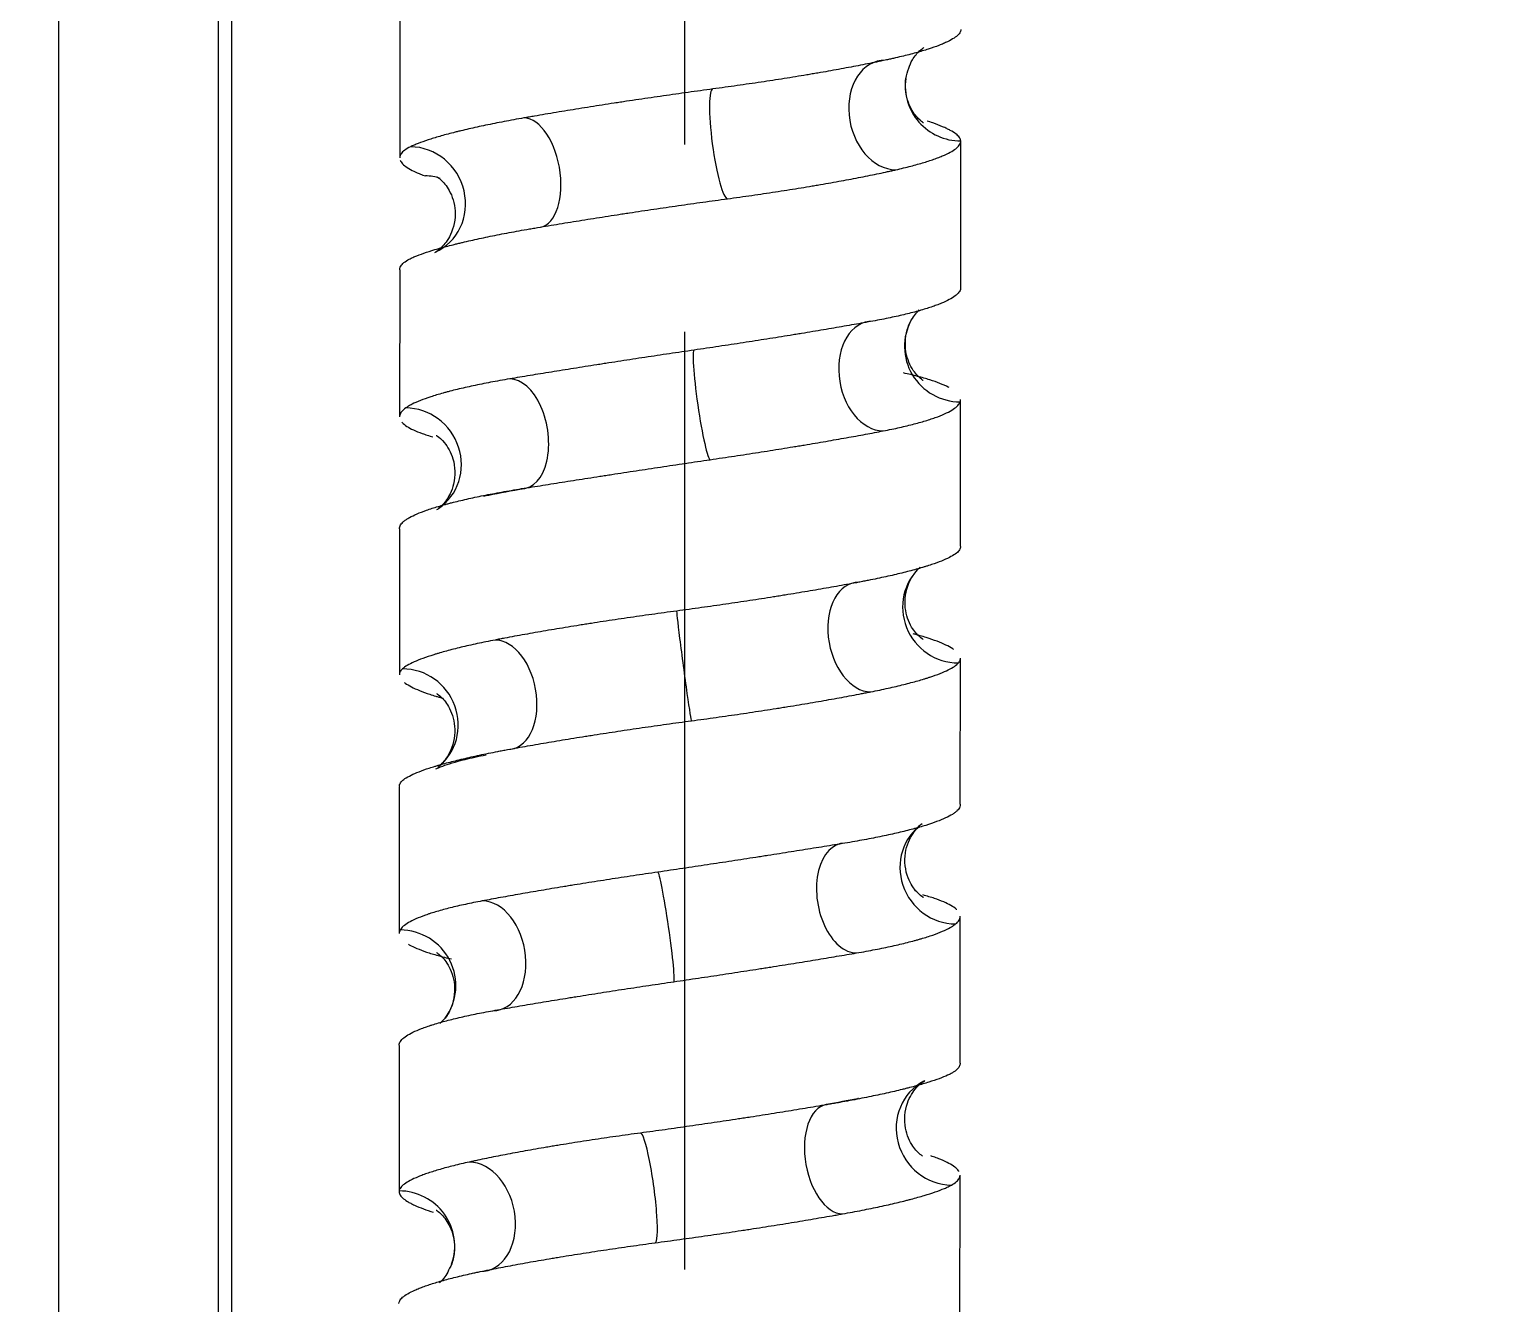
# Model space of a CAD drawing. Header units: millimetres. Extents: x 6110 to 6704, y -2661 to -1821.
# Drawn here: x 6333.57 to 6343.56, y -2290.82 to -2282.19 of the extents above; entities that cross this region are included whole.
import ezdxf

# ---------------------------------------------------------------- set-up
doc = ezdxf.new("R2010")
doc.units = ezdxf.units.MM
doc.header["$LTSCALE"] = 0.1
doc.linetypes.add('CENTERX2', pattern=[101.6, 63.5, -12.7, 12.7, -12.7])
doc.linetypes.add('HIDDEN2', pattern=[4.7625, 3.175, -1.5875])
doc.layers.add('1', color=4, linetype='HIDDEN2', lineweight=13)
doc.layers.add('DIM', color=3, linetype='Continuous', lineweight=9)
doc.layers.add('CENTER', color=1, linetype='CENTERX2')

msp = doc.modelspace()

# ---------------------------------------------------------------- hatches: boundary and pattern name
at = {"layer": 'DIM'}
h = msp.add_hatch(dxfattribs=at)
h.set_pattern_fill('ANSI31', color=2)
edge = h.paths.add_edge_path()
edge.add_line((6619.6172, -2595.9805), (6619.6172, -1962.2056))
edge.add_line((6634.6172, -1966.1101), (6619.6172, -1966.1101))
edge.add_line((6634.6172, -2610.9805), (6634.6172, -1966.1101))
edge.add_line((6634.6172, -2610.9805), (6184.4567, -2610.9805))
edge.add_line((6619.6172, -2595.9805), (6184.4567, -2595.9805))
edge.add_line((6184.4567, -2610.9805), (6184.4567, -2595.9805))

# ---------------------------------------------------------------- linework, layer by layer
at = {"layer": '1', "color": 7, "linetype": 'Continuous', "lineweight": -3}
for p, q in [((6333.7679, -2226.5276), (6333.7679, -2393.2288)), ((6334.8505, -2226.5104), (6334.8505, -2393.225)), ((6334.9393, -2226.5104), (6334.9393, -2393.225)), ((6336.0806, -2282.0681), (6336.0799, -2283.0565)), ((6339.8793, -2283.9352), (6339.88, -2282.9437)), ((6336.0794, -2283.8144), (6336.0787, -2284.8094)), ((6339.8781, -2285.6867), (6339.8788, -2284.6935)), ((6336.0782, -2285.5678), (6336.0775, -2286.5572)), ((6339.8769, -2287.4343), (6339.8776, -2286.4446)), ((6336.077, -2287.3151), (6336.0763, -2288.3085)), ((6339.8757, -2289.1874), (6339.8764, -2288.1927)), ((6336.0758, -2289.0669), (6336.0751, -2290.058)), ((6339.8745, -2290.9336), (6339.8752, -2289.9453))]:
    msp.add_line(p, q, dxfattribs=at)
for centre, major_axis, ratio, start_param, end_param in [((6339.4047, -2282.7657), (0.0809, -0.3662), 0.742251, 2.979994, 6.118932), ((6339.8792, -2282.5697), (0.3717, -0.0497), 0.990932, 3.136503, 4.846059), ((6338.2502, -2282.9613), (0.0502, -0.3716), 0.140719, 3.122525, 6.264046), ((6336.9666, -2283.1569), (0.0638, -0.3695), 0.527473, 6.193413, 9.332076), ((6336.167, -2283.3528), (0.154, -0.3419), 0.946017, 6.274463, 9.021647), ((6336.2315, -2283.5493), (0.1318, 0.3511), 0.910585, 0.029147, 0.327494), ((6339.32, -2284.5335), (0.0697, -0.3685), 0.699593, 3.009647, 6.151188), ((6339.8724, -2284.3375), (0.3278, -0.1821), 0.986167, 3.141115, 5.223369), ((6338.128, -2284.7291), (0.0543, -0.371), 0.077953, 3.131668, 6.270341), ((6336.865, -2284.9247), (0.0612, -0.37), 0.581387, 6.186793, 9.328733), ((6336.1327, -2285.1206), (0.1971, -0.319), 0.961245, 0.04302, 2.603725), ((6339.857, -2286.1053), (0.2543, -0.2756), 0.980557, 3.130848, 5.546904), ((6339.2301, -2286.3013), (0.0715, -0.3681), 0.65242, 3.016594, 6.155276), ((6338.0053, -2286.4969), (0.0497, -0.3717), 0.0142, 3.139515, 6.281456), ((6336.7671, -2286.6924), (0.0698, -0.3684), 0.630126, 6.165186, 9.304159), ((6336.1069, -2286.8884), (0.2293, -0.2967), 0.975998, 0.014568, 2.49479), ((6339.8347, -2287.8731), (0.2157, -0.3068), 0.967766, 3.145887, 5.683566), ((6339.1346, -2288.0691), (0.0624, -0.3698), 0.604148, 3.039342, 6.181284), ((6337.8823, -2288.2646), (0.0542, -0.3711), 0.048738, 6.277258, 9.416241), ((6336.675, -2288.4602), (0.0678, -0.3688), 0.679111, 6.158456, 9.300045), ((6336.0879, -2288.6563), (0.2991, -0.2261), 0.983338, 6.282151, 8.507191), ((6339.8039, -2289.641), (0.1666, -0.336), 0.954102, 3.168336, 5.840899), ((6339.0348, -2289.8368), (0.0649, -0.3693), 0.552009, 3.045805, 6.184799), ((6337.7599, -2290.0323), (0.05, -0.3716), 0.112446, 6.267939, 9.409544), ((6336.5875, -2290.228), (0.0784, -0.3667), 0.722554, 6.130721, 9.269419), ((6336.0777, -2290.4242), (0.3543, -0.1228), 0.990006, 6.278335, 8.190352)]:
    msp.add_ellipse(centre, major_axis=major_axis, ratio=ratio, start_param=start_param, end_param=end_param, dxfattribs=at)
for points, knots in [([(6339.8787, -2282.198), (6339.8762, -2282.2056), (6339.8712, -2282.2133), (6339.8564, -2282.229), (6339.8367, -2282.2448), (6339.8075, -2282.2611), (6339.7819, -2282.2734), (6339.7728, -2282.2776), (6339.7582, -2282.2838), (6339.7532, -2282.2859), (6339.7428, -2282.2901), (6339.7375, -2282.2922), (6339.7102, -2282.3028), (6339.6862, -2282.3112), (6339.634, -2282.3279), (6339.5776, -2282.3447), (6339.5129, -2282.3614), (6339.4611, -2282.3739), (6339.4434, -2282.378), (6339.4159, -2282.3843), (6339.4066, -2282.3864), (6339.3878, -2282.3905), (6339.3783, -2282.3926), (6339.3686, -2282.3946)], [0, 0, 0, 0, 0.125, 0.125, 0.25, 0.375, 0.375, 0.4375, 0.4375, 0.46875, 0.46875, 0.5, 0.5, 0.625, 0.625, 0.75, 0.875, 0.875, 0.9375, 0.9375, 0.96875, 0.96875, 1, 1, 1, 1]), ([(6339.5075, -2282.5199), (6339.5195, -2282.468), (6339.5439, -2282.3912), (6339.6051, -2282.3251), (6339.6269, -2282.3107), (6339.6297, -2282.309), (6339.6297, -2282.309)], [0, 0, 0, 0, 0.339208, 0.617564, 0.882936, 1, 1, 1, 1]), ([(6339.3686, -2282.3946), (6339.3302, -2282.4029), (6339.2903, -2282.4111), (6339.2075, -2282.4276), (6339.1217, -2282.4442), (6339.0301, -2282.4608), (6338.9592, -2282.4734), (6338.9232, -2282.4796), (6338.8863, -2282.4859), (6338.8616, -2282.4901), (6338.8491, -2282.4922), (6338.7865, -2282.5027), (6338.7356, -2282.5109), (6338.6325, -2282.5272), (6338.528, -2282.5433), (6338.4207, -2282.559), (6338.3119, -2282.5745), (6338.2568, -2282.5821), (6338.201, -2282.5896)], [0, 0, 0, 0, 0.125, 0.125, 0.25, 0.375, 0.375, 0.4375, 0.46875, 0.46875, 0.5, 0.5, 0.625, 0.625, 0.75, 0.875, 0.875, 1, 1, 1, 1]), ([(6339.6286, -2282.8196), (6339.6286, -2282.8195), (6339.6253, -2282.8175), (6339.5975, -2282.7993), (6339.5305, -2282.7159), (6339.501, -2282.6044), (6339.5054, -2282.5371), (6339.5075, -2282.5199)], [0, 0, 0, 0, 0.095775, 0.355832, 0.608091, 0.902789, 1, 1, 1, 1]), ([(6338.201, -2282.5896), (6338.1447, -2282.5972), (6338.0886, -2282.6049), (6337.9767, -2282.6204), (6337.8651, -2282.6362), (6337.7541, -2282.6524), (6337.671, -2282.6648), (6337.6434, -2282.6689), (6337.602, -2282.6751), (6337.5882, -2282.6772), (6337.5606, -2282.6814), (6337.5468, -2282.6835), (6337.4783, -2282.694), (6337.4245, -2282.7024), (6337.3187, -2282.7192), (6337.2148, -2282.7359), (6337.1146, -2282.7526), (6337.0409, -2282.7651), (6337.0166, -2282.7692), (6336.9805, -2282.7755), (6336.9685, -2282.7775), (6336.9447, -2282.7817), (6336.9328, -2282.7837), (6336.9211, -2282.7858)], [0, 0, 0, 0, 0.125, 0.125, 0.25, 0.375, 0.375, 0.4375, 0.4375, 0.46875, 0.46875, 0.5, 0.5, 0.625, 0.625, 0.75, 0.875, 0.875, 0.9375, 0.9375, 0.96875, 0.96875, 1, 1, 1, 1]), ([(6336.9211, -2282.7858), (6336.8745, -2282.794), (6336.8296, -2282.8022), (6336.7432, -2282.8187), (6336.6601, -2282.8353), (6336.5838, -2282.8519), (6336.529, -2282.8645), (6336.5023, -2282.8707), (6336.4765, -2282.877), (6336.4595, -2282.8812), (6336.4511, -2282.8833), (6336.41, -2282.8938), (6336.3792, -2282.9021), (6336.3221, -2282.9184), (6336.2694, -2282.9346), (6336.2252, -2282.9503), (6336.1953, -2282.962), (6336.1859, -2282.9659), (6336.1682, -2282.9736), (6336.1599, -2282.9774), (6336.1523, -2282.9812)], [0, 0, 0, 0, 0.125, 0.125, 0.25, 0.375, 0.375, 0.4375, 0.46875, 0.46875, 0.5, 0.5, 0.625, 0.625, 0.75, 0.875, 0.875, 0.9375, 0.9375, 1, 1, 1, 1]), ([(6339.8799, -2282.9413), (6339.8794, -2282.9337), (6339.8764, -2282.926), (6339.8655, -2282.9103), (6339.8497, -2282.8945), (6339.8243, -2282.8782), (6339.8016, -2282.8658), (6339.7935, -2282.8616), (6339.7803, -2282.8553), (6339.7757, -2282.8532), (6339.7663, -2282.849), (6339.7614, -2282.8469), (6339.7364, -2282.8363), (6339.7142, -2282.8279), (6339.6776, -2282.8152), (6339.6648, -2282.811), (6339.6514, -2282.8067)], [0, 0, 0, 0, 0.181661, 0.181661, 0.363323, 0.544984, 0.544984, 0.635815, 0.635815, 0.68123, 0.68123, 0.726646, 0.726646, 0.908307, 0.908307, 1, 1, 1, 1]), ([(6339.4401, -2283.1368), (6339.476, -2283.1285), (6339.5098, -2283.1203), (6339.5732, -2283.1038), (6339.6323, -2283.0872), (6339.683, -2283.0705), (6339.7179, -2283.058), (6339.7345, -2283.0517), (6339.7499, -2283.0454), (6339.7599, -2283.0412), (6339.7648, -2283.0391), (6339.7884, -2283.0286), (6339.8047, -2283.0204), (6339.8327, -2283.004), (6339.8559, -2282.9879), (6339.8695, -2282.9721), (6339.8784, -2282.9566), (6339.8804, -2282.9489), (6339.8799, -2282.9413)], [0, 0, 0, 0, 0.125, 0.125, 0.25, 0.375, 0.375, 0.4375, 0.46875, 0.46875, 0.5, 0.5, 0.625, 0.625, 0.75, 0.875, 0.875, 1, 1, 1, 1]), ([(6336.1523, -2282.9812), (6336.1368, -2282.9888), (6336.1238, -2282.9965), (6336.1029, -2283.0121), (6336.0869, -2283.028), (6336.0807, -2283.0443), (6336.0799, -2283.0537), (6336.0799, -2283.0549), (6336.0799, -2283.056)], [0, 0, 0, 0, 0.318216, 0.318216, 0.636432, 0.954648, 0.954648, 1, 1, 1, 1]), ([(6336.0836, -2283.0735), (6336.0842, -2283.0749), (6336.0848, -2283.0762), (6336.0899, -2283.086), (6336.0967, -2283.0945), (6336.1151, -2283.1113), (6336.1383, -2283.1281), (6336.171, -2283.1449), (6336.1992, -2283.1574), (6336.2092, -2283.1616), (6336.2251, -2283.1679), (6336.2306, -2283.17), (6336.2418, -2283.1742), (6336.2476, -2283.1762), (6336.2535, -2283.1783)], [0, 0, 0, 0, 0.038667, 0.038667, 0.279, 0.279, 0.519334, 0.759667, 0.759667, 0.879833, 0.879833, 0.939917, 0.939917, 1, 1, 1, 1]), ([(6338.2994, -2283.333), (6338.3552, -2283.3254), (6338.4102, -2283.3177), (6338.5184, -2283.3022), (6338.6249, -2283.2864), (6338.7282, -2283.2702), (6338.8044, -2283.2578), (6338.8295, -2283.2537), (6338.867, -2283.2474), (6338.8794, -2283.2454), (6338.9042, -2283.2412), (6338.9165, -2283.2391), (6338.9776, -2283.2286), (6339.0248, -2283.2202), (6339.1162, -2283.2034), (6339.2046, -2283.1867), (6339.2868, -2283.17), (6339.3461, -2283.1575), (6339.3655, -2283.1533), (6339.3939, -2283.1471), (6339.4033, -2283.145), (6339.4219, -2283.1409), (6339.431, -2283.1388), (6339.4401, -2283.1368)], [0, 0, 0, 0, 0.125, 0.125, 0.25, 0.375, 0.375, 0.4375, 0.4375, 0.46875, 0.46875, 0.5, 0.5, 0.625, 0.625, 0.75, 0.875, 0.875, 0.9375, 0.9375, 0.96875, 0.96875, 1, 1, 1, 1]), ([(6336.3328, -2283.1851), (6336.3328, -2283.1852), (6336.3341, -2283.1865), (6336.3522, -2283.195), (6336.4214, -2283.2713), (6336.4693, -2283.4185), (6336.4352, -2283.5775), (6336.3614, -2283.6692), (6336.3251, -2283.692), (6336.3197, -2283.6962), (6336.3198, -2283.696)], [0, 0, 0, 0, 0.012011, 0.164522, 0.307184, 0.470411, 0.648193, 0.793737, 0.92136, 1, 1, 1, 1]), ([(6337.0126, -2283.5279), (6337.0611, -2283.5197), (6337.1104, -2283.5115), (6337.2108, -2283.495), (6337.3129, -2283.4784), (6337.4185, -2283.4618), (6337.4989, -2283.4492), (6337.526, -2283.445), (6337.5669, -2283.4388), (6337.5805, -2283.4367), (6337.608, -2283.4325), (6337.6218, -2283.4304), (6337.6908, -2283.4199), (6337.7461, -2283.4117), (6337.8566, -2283.3954), (6337.9671, -2283.3793), (6338.0778, -2283.3636), (6338.1886, -2283.3481), (6338.244, -2283.3405), (6338.2994, -2283.333)], [0, 0, 0, 0, 0.125, 0.125, 0.25, 0.375, 0.375, 0.4375, 0.4375, 0.46875, 0.46875, 0.5, 0.5, 0.625, 0.625, 0.75, 0.875, 0.875, 1, 1, 1, 1]), ([(6336.1816, -2283.7245), (6336.1999, -2283.7169), (6336.2205, -2283.7092), (6336.2659, -2283.6936), (6336.3157, -2283.6777), (6336.3741, -2283.6615), (6336.4211, -2283.6491), (6336.4373, -2283.645), (6336.4625, -2283.6387), (6336.471, -2283.6366), (6336.4883, -2283.6324), (6336.4971, -2283.6303), (6336.5416, -2283.6198), (6336.5789, -2283.6114), (6336.6568, -2283.5946), (6336.7379, -2283.5779), (6336.8256, -2283.5612), (6336.8939, -2283.5487), (6336.9171, -2283.5445), (6336.9525, -2283.5383), (6336.9644, -2283.5362), (6336.9884, -2283.5321), (6337.0005, -2283.53), (6337.0126, -2283.5279)], [0, 0, 0, 0, 0.125, 0.125, 0.25, 0.375, 0.375, 0.4375, 0.4375, 0.46875, 0.46875, 0.5, 0.5, 0.625, 0.625, 0.75, 0.875, 0.875, 0.9375, 0.9375, 0.96875, 0.96875, 1, 1, 1, 1]), ([(6336.0794, -2283.8142), (6336.0793, -2283.8079), (6336.0807, -2283.8017), (6336.0871, -2283.7873), (6336.0993, -2283.7711), (6336.121, -2283.7553), (6336.1409, -2283.7436), (6336.1482, -2283.7398), (6336.164, -2283.7321), (6336.1725, -2283.7283), (6336.1816, -2283.7245)], [0, 0, 0, 0, 0.201224, 0.201224, 0.467483, 0.733741, 0.733741, 0.866871, 0.866871, 1, 1, 1, 1]), ([(6339.8793, -2283.9357), (6339.8793, -2283.9376), (6339.8791, -2283.9396), (6339.8776, -2283.9499), (6339.874, -2283.9582), (6339.8677, -2283.9664)], [0, 0, 0, 0, 0.189297, 0.189297, 1, 1, 1, 1]), ([(6339.8677, -2283.9664), (6339.8615, -2283.9747), (6339.8529, -2283.9829), (6339.831, -2283.9994), (6339.8044, -2284.016), (6339.7686, -2284.0327), (6339.7382, -2284.0452), (6339.7274, -2284.0494), (6339.7105, -2284.0557), (6339.7046, -2284.0578), (6339.6927, -2284.062), (6339.6866, -2284.0641), (6339.6554, -2284.0746), (6339.6284, -2284.0828), (6339.5704, -2284.0992), (6339.5084, -2284.1153), (6339.4386, -2284.131), (6339.3832, -2284.1427), (6339.3642, -2284.1465), (6339.3253, -2284.1542), (6339.3052, -2284.158), (6339.2848, -2284.1618)], [0, 0, 0, 0, 0.125, 0.125, 0.25, 0.375, 0.375, 0.4375, 0.4375, 0.46875, 0.46875, 0.5, 0.5, 0.625, 0.625, 0.75, 0.875, 0.875, 0.9375, 0.9375, 1, 1, 1, 1]), ([(6339.5446, -2284.1554), (6339.5667, -2284.124), (6339.5842, -2284.1003), (6339.5981, -2284.0858), (6339.5982, -2284.0857)], [0, 0, 0, 0, 0.998484, 1, 1, 1, 1]), ([(6339.2848, -2284.1618), (6339.2436, -2284.1694), (6339.201, -2284.1771), (6339.113, -2284.1927), (6339.0223, -2284.2085), (6338.9262, -2284.2248), (6338.8521, -2284.2371), (6338.8145, -2284.2433), (6338.7762, -2284.2496), (6338.7504, -2284.2538), (6338.7375, -2284.2559), (6338.6726, -2284.2664), (6338.6201, -2284.2748), (6338.5139, -2284.2916), (6338.4066, -2284.3083), (6338.2971, -2284.3249), (6338.1864, -2284.3415), (6338.1305, -2284.3497), (6338.0739, -2284.358)], [0, 0, 0, 0, 0.125, 0.125, 0.25, 0.375, 0.375, 0.4375, 0.46875, 0.46875, 0.5, 0.5, 0.625, 0.625, 0.75, 0.875, 0.875, 1, 1, 1, 1]), ([(6339.6263, -2284.5647), (6339.6262, -2284.5648), (6339.6171, -2284.5597), (6339.5647, -2284.515), (6339.4978, -2284.3897), (6339.5035, -2284.2453), (6339.5329, -2284.176), (6339.5446, -2284.1554)], [0, 0, 0, 0, 0.165863, 0.376338, 0.606666, 0.879898, 1, 1, 1, 1]), ([(6338.0739, -2284.358), (6338.0179, -2284.3662), (6337.9621, -2284.3744), (6337.8511, -2284.3909), (6337.7407, -2284.4074), (6337.6315, -2284.4241), (6337.55, -2284.4366), (6337.5229, -2284.4407), (6337.4824, -2284.447), (6337.4689, -2284.4491), (6337.442, -2284.4533), (6337.4285, -2284.4554), (6337.3616, -2284.4658), (6337.3092, -2284.4741), (6337.2065, -2284.4904), (6337.1059, -2284.5065), (6337.0096, -2284.5222), (6336.939, -2284.5339), (6336.9157, -2284.5378), (6336.8698, -2284.5454), (6336.847, -2284.5492), (6336.8247, -2284.553)], [0, 0, 0, 0, 0.125, 0.125, 0.25, 0.375, 0.375, 0.4375, 0.4375, 0.46875, 0.46875, 0.5, 0.5, 0.625, 0.625, 0.75, 0.875, 0.875, 0.9375, 0.9375, 1, 1, 1, 1]), ([(6339.8008, -2284.6117), (6339.7989, -2284.6106), (6339.7969, -2284.6096), (6339.7785, -2284.6002), (6339.7597, -2284.5919), (6339.7179, -2284.5755), (6339.6717, -2284.5593), (6339.6168, -2284.5435), (6339.5723, -2284.5317), (6339.557, -2284.5279), (6339.5251, -2284.5202), (6339.5085, -2284.5163), (6339.4915, -2284.5125)], [0, 0, 0, 0, 0.02939, 0.02939, 0.272042, 0.272042, 0.514695, 0.757347, 0.757347, 0.878674, 0.878674, 1, 1, 1, 1]), ([(6336.8247, -2284.553), (6336.7797, -2284.5606), (6336.7366, -2284.5683), (6336.6541, -2284.5839), (6336.5752, -2284.5997), (6336.5035, -2284.6159), (6336.4525, -2284.6283), (6336.4277, -2284.6345), (6336.4039, -2284.6408), (6336.3883, -2284.645), (6336.3806, -2284.6471), (6336.3429, -2284.6576), (6336.3151, -2284.666), (6336.264, -2284.6828), (6336.2173, -2284.6995), (6336.1797, -2284.7163), (6336.1549, -2284.7288), (6336.1472, -2284.7329), (6336.1366, -2284.7392), (6336.1332, -2284.7413), (6336.1266, -2284.7454), (6336.1235, -2284.7475), (6336.1206, -2284.7496)], [0, 0, 0, 0, 0.125, 0.125, 0.25, 0.375, 0.375, 0.4375, 0.46875, 0.46875, 0.5, 0.5, 0.625, 0.625, 0.75, 0.875, 0.875, 0.9375, 0.9375, 0.96875, 0.96875, 1, 1, 1, 1]), ([(6339.3551, -2284.9052), (6339.3942, -2284.8976), (6339.4311, -2284.8899), (6339.5009, -2284.8742), (6339.5665, -2284.8584), (6339.6239, -2284.8421), (6339.6638, -2284.8298), (6339.683, -2284.8235), (6339.7011, -2284.8172), (6339.7128, -2284.813), (6339.7185, -2284.8109), (6339.7464, -2284.8004), (6339.7662, -2284.792), (6339.8011, -2284.7752), (6339.8312, -2284.7584), (6339.8518, -2284.7418), (6339.8676, -2284.7251), (6339.8731, -2284.7168), (6339.8761, -2284.7085)], [0, 0, 0, 0, 0.125, 0.125, 0.25, 0.375, 0.375, 0.4375, 0.46875, 0.46875, 0.5, 0.5, 0.625, 0.625, 0.75, 0.875, 0.875, 1, 1, 1, 1]), ([(6336.1206, -2284.7496), (6336.1089, -2284.7578), (6336.0997, -2284.7661), (6336.0861, -2284.7826), (6336.08, -2284.7943), (6336.0787, -2284.806), (6336.0787, -2284.8093)], [0, 0, 0, 0, 0.416081, 0.416081, 0.832163, 1, 1, 1, 1]), ([(6336.0948, -2284.8465), (6336.0957, -2284.8475), (6336.0966, -2284.8485), (6336.1054, -2284.8579), (6336.1157, -2284.8662), (6336.1408, -2284.8826), (6336.1707, -2284.8988), (6336.2098, -2284.9146), (6336.2426, -2284.9263), (6336.2542, -2284.9302), (6336.2784, -2284.9379), (6336.2912, -2284.9418), (6336.3045, -2284.9456)], [0, 0, 0, 0, 0.029182, 0.029182, 0.271886, 0.271886, 0.514591, 0.757295, 0.757295, 0.878648, 0.878648, 1, 1, 1, 1]), ([(6336.327, -2284.9354), (6336.327, -2284.9354), (6336.3342, -2284.9392), (6336.3825, -2284.9761), (6336.4541, -2285.095), (6336.4595, -2285.2641), (6336.392, -2285.3898), (6336.344, -2285.4299), (6336.3326, -2285.4386), (6336.3298, -2285.4397)], [0, 0, 0, 0, 0.102783, 0.255523, 0.419851, 0.617192, 0.787449, 0.929358, 1, 1, 1, 1]), ([(6338.1819, -2285.1001), (6338.2377, -2285.0919), (6338.2929, -2285.0837), (6338.4019, -2285.0672), (6338.5095, -2285.0507), (6338.6145, -2285.0341), (6338.6922, -2285.0216), (6338.7179, -2285.0174), (6338.7563, -2285.0111), (6338.769, -2285.009), (6338.7944, -2285.0049), (6338.8071, -2285.0028), (6338.8699, -2284.9923), (6338.9188, -2284.9841), (6339.0136, -2284.9677), (6339.1056, -2284.9516), (6339.1921, -2284.9359), (6339.2549, -2284.9242), (6339.2754, -2284.9204), (6339.3158, -2284.9127), (6339.3357, -2284.9089), (6339.3551, -2284.9052)], [0, 0, 0, 0, 0.125, 0.125, 0.25, 0.375, 0.375, 0.4375, 0.4375, 0.46875, 0.46875, 0.5, 0.5, 0.625, 0.625, 0.75, 0.875, 0.875, 0.9375, 0.9375, 1, 1, 1, 1]), ([(6336.9051, -2285.2964), (6336.9519, -2285.2888), (6336.9998, -2285.2811), (6337.0975, -2285.2655), (6337.1973, -2285.2496), (6337.3012, -2285.2334), (6337.3806, -2285.221), (6337.4073, -2285.2169), (6337.4478, -2285.2106), (6337.4614, -2285.2085), (6337.4886, -2285.2043), (6337.5023, -2285.2022), (6337.5707, -2285.1917), (6337.6257, -2285.1833), (6337.7359, -2285.1666), (6337.8465, -2285.1499), (6337.9579, -2285.1333), (6338.0696, -2285.1167), (6338.1256, -2285.1084), (6338.1819, -2285.1001)], [0, 0, 0, 0, 0.125, 0.125, 0.25, 0.375, 0.375, 0.4375, 0.4375, 0.46875, 0.46875, 0.5, 0.5, 0.625, 0.625, 0.75, 0.875, 0.875, 1, 1, 1, 1]), ([(6336.1458, -2285.4917), (6336.1607, -2285.4834), (6336.1778, -2285.4752), (6336.2165, -2285.4587), (6336.2596, -2285.4421), (6336.3115, -2285.4254), (6336.3537, -2285.4129), (6336.3683, -2285.4087), (6336.3911, -2285.4024), (6336.3988, -2285.4003), (6336.4145, -2285.3961), (6336.4226, -2285.394), (6336.4632, -2285.3836), (6336.4975, -2285.3753), (6336.5696, -2285.359), (6336.6452, -2285.3428), (6336.7278, -2285.3271), (6336.7923, -2285.3155), (6336.8143, -2285.3116), (6336.8591, -2285.3039), (6336.8819, -2285.3001), (6336.9051, -2285.2964)], [0, 0, 0, 0, 0.125, 0.125, 0.25, 0.375, 0.375, 0.4375, 0.4375, 0.46875, 0.46875, 0.5, 0.5, 0.625, 0.625, 0.75, 0.875, 0.875, 0.9375, 0.9375, 1, 1, 1, 1]), ([(6336.6489, -2285.3468), (6336.6599, -2285.3444), (6336.7429, -2285.3269), (6336.8363, -2285.3096), (6336.9261, -2285.2946)], [0, 0, 0, 0, 0.134786, 1, 1, 1, 1]), ([(6336.0782, -2285.5679), (6336.0782, -2285.5676), (6336.0782, -2285.5673), (6336.0783, -2285.5585), (6336.0835, -2285.5417), (6336.0985, -2285.525), (6336.1134, -2285.5125), (6336.119, -2285.5083), (6336.1284, -2285.5021), (6336.1316, -2285.5), (6336.1385, -2285.4958), (6336.1421, -2285.4937), (6336.1458, -2285.4917)], [0, 0, 0, 0, 0.012148, 0.012148, 0.341432, 0.670716, 0.670716, 0.835358, 0.835358, 0.917679, 0.917679, 1, 1, 1, 1]), ([(6339.85, -2285.7336), (6339.8403, -2285.7412), (6339.8282, -2285.7489), (6339.7993, -2285.7646), (6339.7658, -2285.7804), (6339.7231, -2285.7967), (6339.6875, -2285.809), (6339.6751, -2285.8132), (6339.6555, -2285.8194), (6339.6489, -2285.8215), (6339.6352, -2285.8257), (6339.6283, -2285.8278), (6339.5929, -2285.8384), (6339.5626, -2285.8468), (6339.4982, -2285.8635), (6339.43, -2285.8803), (6339.3542, -2285.897), (6339.2944, -2285.9095), (6339.274, -2285.9136), (6339.2427, -2285.9198), (6339.2321, -2285.9219), (6339.2107, -2285.9261), (6339.1999, -2285.9281), (6339.1891, -2285.9302)], [0, 0, 0, 0, 0.125, 0.125, 0.25, 0.375, 0.375, 0.4375, 0.4375, 0.46875, 0.46875, 0.5, 0.5, 0.625, 0.625, 0.75, 0.875, 0.875, 0.9375, 0.9375, 0.96875, 0.96875, 1, 1, 1, 1]), ([(6339.8781, -2285.6881), (6339.8781, -2285.6957), (6339.8759, -2285.7032), (6339.8668, -2285.7184), (6339.8597, -2285.7261), (6339.85, -2285.7336)], [0, 0, 0, 0, 0.489341, 0.489341, 1, 1, 1, 1]), ([(6339.6242, -2286.3176), (6339.6242, -2286.3176), (6339.6239, -2286.3174), (6339.6076, -2286.3091), (6339.5421, -2286.2396), (6339.49, -2286.0993), (6339.5153, -2285.9368), (6339.5748, -2285.8568), (6339.5993, -2285.8328), (6339.6027, -2285.8297)], [0, 0, 0, 0, 0.009534, 0.197449, 0.369193, 0.564384, 0.785815, 0.970275, 1, 1, 1, 1]), ([(6339.1891, -2285.9302), (6339.1457, -2285.9384), (6339.1012, -2285.9466), (6339.0096, -2285.9632), (6338.9156, -2285.9797), (6338.8168, -2285.9964), (6338.7409, -2286.0089), (6338.7025, -2286.0151), (6338.6634, -2286.0214), (6338.6371, -2286.0256), (6338.6239, -2286.0277), (6338.5578, -2286.0382), (6338.5045, -2286.0464), (6338.397, -2286.0627), (6338.2887, -2286.0788), (6338.1786, -2286.0945), (6338.0678, -2286.11), (6338.0119, -2286.1176), (6337.9556, -2286.1252)], [0, 0, 0, 0, 0.125, 0.125, 0.25, 0.375, 0.375, 0.4375, 0.46875, 0.46875, 0.5, 0.5, 0.625, 0.625, 0.75, 0.875, 0.875, 1, 1, 1, 1]), ([(6337.9556, -2286.1252), (6337.899, -2286.1327), (6337.8428, -2286.1404), (6337.7314, -2286.156), (6337.6209, -2286.1718), (6337.5123, -2286.188), (6337.4315, -2286.2003), (6337.4047, -2286.2045), (6337.3647, -2286.2107), (6337.3514, -2286.2128), (6337.3248, -2286.217), (6337.3115, -2286.2191), (6337.2457, -2286.2296), (6337.1943, -2286.238), (6337.0939, -2286.2547), (6336.996, -2286.2715), (6336.903, -2286.2881), (6336.8351, -2286.3006), (6336.8127, -2286.3048), (6336.7797, -2286.311), (6336.7688, -2286.3131), (6336.7471, -2286.3172), (6336.7364, -2286.3193), (6336.7258, -2286.3214)], [0, 0, 0, 0, 0.125, 0.125, 0.25, 0.375, 0.375, 0.4375, 0.4375, 0.46875, 0.46875, 0.5, 0.5, 0.625, 0.625, 0.75, 0.875, 0.875, 0.9375, 0.9375, 0.96875, 0.96875, 1, 1, 1, 1]), ([(6336.7258, -2286.3214), (6336.6834, -2286.3296), (6336.6431, -2286.3378), (6336.5662, -2286.3544), (6336.4931, -2286.371), (6336.4275, -2286.3876), (6336.3812, -2286.4002), (6336.3587, -2286.4065), (6336.3374, -2286.4128), (6336.3234, -2286.417), (6336.3165, -2286.4191), (6336.2829, -2286.4296), (6336.2584, -2286.4378), (6336.214, -2286.4542), (6336.1742, -2286.4703), (6336.1435, -2286.4861), (6336.1175, -2286.5016), (6336.1068, -2286.5092), (6336.0985, -2286.5168)], [0, 0, 0, 0, 0.125, 0.125, 0.25, 0.375, 0.375, 0.4375, 0.46875, 0.46875, 0.5, 0.5, 0.625, 0.625, 0.75, 0.875, 0.875, 1, 1, 1, 1]), ([(6339.8317, -2286.3846), (6339.8298, -2286.3832), (6339.8277, -2286.3818), (6339.8125, -2286.3721), (6339.7971, -2286.3636), (6339.7617, -2286.3468), (6339.7217, -2286.33), (6339.6727, -2286.3132), (6339.6324, -2286.3006), (6339.6184, -2286.2965), (6339.5966, -2286.2902), (6339.5891, -2286.2881), (6339.574, -2286.2839), (6339.5663, -2286.2819), (6339.5585, -2286.2798)], [0, 0, 0, 0, 0.038488, 0.038488, 0.278866, 0.278866, 0.519244, 0.759622, 0.759622, 0.879811, 0.879811, 0.939905, 0.939905, 1, 1, 1, 1]), ([(6336.0985, -2286.5168), (6336.0901, -2286.5244), (6336.0843, -2286.5321), (6336.0786, -2286.5452), (6336.0775, -2286.5506), (6336.0775, -2286.5559)], [0, 0, 0, 0, 0.596969, 0.596969, 1, 1, 1, 1]), ([(6339.2704, -2286.6723), (6339.3116, -2286.6641), (6339.3508, -2286.6559), (6339.4253, -2286.6393), (6339.496, -2286.6228), (6339.5589, -2286.6061), (6339.6032, -2286.5935), (6339.6246, -2286.5873), (6339.6449, -2286.581), (6339.6582, -2286.5768), (6339.6647, -2286.5747), (6339.6965, -2286.5642), (6339.7195, -2286.5559), (6339.761, -2286.5396), (6339.7977, -2286.5234), (6339.8253, -2286.5077), (6339.8482, -2286.4922), (6339.8573, -2286.4845), (6339.864, -2286.477)], [0, 0, 0, 0, 0.125, 0.125, 0.25, 0.375, 0.375, 0.4375, 0.46875, 0.46875, 0.5, 0.5, 0.625, 0.625, 0.75, 0.875, 0.875, 1, 1, 1, 1]), ([(6339.864, -2286.477), (6339.8708, -2286.4694), (6339.875, -2286.4617), (6339.8773, -2286.4512), (6339.8776, -2286.4485), (6339.8776, -2286.4458)], [0, 0, 0, 0, 0.746208, 0.746208, 1, 1, 1, 1]), ([(6336.112, -2286.6092), (6336.1138, -2286.6106), (6336.1155, -2286.612), (6336.1289, -2286.6218), (6336.1427, -2286.6302), (6336.1751, -2286.647), (6336.212, -2286.6639), (6336.2581, -2286.6806), (6336.2962, -2286.6932), (6336.3095, -2286.6974), (6336.3303, -2286.7037), (6336.3374, -2286.7058), (6336.3518, -2286.7099), (6336.3592, -2286.712), (6336.3666, -2286.7141)], [0, 0, 0, 0, 0.038608, 0.038608, 0.278956, 0.278956, 0.519304, 0.759652, 0.759652, 0.879826, 0.879826, 0.939913, 0.939913, 1, 1, 1, 1]), ([(6336.3313, -2286.6847), (6336.3313, -2286.6848), (6336.333, -2286.6858), (6336.356, -2286.6993), (6336.4243, -2286.7801), (6336.4669, -2286.9287), (6336.4295, -2287.0848), (6336.3663, -2287.1598), (6336.3424, -2287.1808), (6336.3362, -2287.1852)], [0, 0, 0, 0, 0.035133, 0.209634, 0.375576, 0.56578, 0.771924, 0.939822, 1, 1, 1, 1]), ([(6338.055, -2286.8685), (6338.1116, -2286.861), (6338.1676, -2286.8533), (6338.2786, -2286.8377), (6338.3885, -2286.8219), (6338.4963, -2286.8057), (6338.5764, -2286.7934), (6338.603, -2286.7892), (6338.6426, -2286.783), (6338.6558, -2286.7809), (6338.6821, -2286.7767), (6338.6952, -2286.7746), (6338.7602, -2286.7641), (6338.8109, -2286.7557), (6338.9098, -2286.739), (6339.0061, -2286.7222), (6339.0973, -2286.7056), (6339.1637, -2286.6931), (6339.1855, -2286.6889), (6339.2178, -2286.6827), (6339.2285, -2286.6806), (6339.2496, -2286.6765), (6339.26, -2286.6744), (6339.2704, -2286.6723)], [0, 0, 0, 0, 0.125, 0.125, 0.25, 0.375, 0.375, 0.4375, 0.4375, 0.46875, 0.46875, 0.5, 0.5, 0.625, 0.625, 0.75, 0.875, 0.875, 0.9375, 0.9375, 0.96875, 0.96875, 1, 1, 1, 1]), ([(6336.8091, -2287.0635), (6336.8534, -2287.0553), (6336.899, -2287.0471), (6336.9924, -2287.0305), (6337.088, -2287.014), (6337.1883, -2286.9973), (6337.2652, -2286.9848), (6337.2911, -2286.9807), (6337.3305, -2286.9744), (6337.3436, -2286.9723), (6337.3701, -2286.9681), (6337.3835, -2286.966), (6337.4503, -2286.9555), (6337.504, -2286.9473), (6337.6123, -2286.931), (6337.7213, -2286.9149), (6337.8317, -2286.8992), (6337.9428, -2286.8837), (6337.9987, -2286.8761), (6338.055, -2286.8685)], [0, 0, 0, 0, 0.125, 0.125, 0.25, 0.375, 0.375, 0.4375, 0.4375, 0.46875, 0.46875, 0.5, 0.5, 0.625, 0.625, 0.75, 0.875, 0.875, 1, 1, 1, 1]), ([(6336.1153, -2287.2601), (6336.1267, -2287.2525), (6336.1404, -2287.2448), (6336.1724, -2287.2292), (6336.209, -2287.2133), (6336.2547, -2287.1971), (6336.2925, -2287.1847), (6336.3056, -2287.1805), (6336.3263, -2287.1743), (6336.3333, -2287.1722), (6336.3476, -2287.168), (6336.3549, -2287.1659), (6336.3921, -2287.1554), (6336.4237, -2287.147), (6336.4907, -2287.1302), (6336.5615, -2287.1134), (6336.6396, -2287.0967), (6336.7011, -2287.0842), (6336.722, -2287.0801), (6336.7542, -2287.0739), (6336.765, -2287.0718), (6336.7869, -2287.0676), (6336.798, -2287.0656), (6336.8091, -2287.0635)], [0, 0, 0, 0, 0.125, 0.125, 0.25, 0.375, 0.375, 0.4375, 0.4375, 0.46875, 0.46875, 0.5, 0.5, 0.625, 0.625, 0.75, 0.875, 0.875, 0.9375, 0.9375, 0.96875, 0.96875, 1, 1, 1, 1]), ([(6336.3246, -2287.1938), (6336.331, -2287.1916), (6336.3757, -2287.1713), (6336.486, -2287.1366), (6336.6113, -2287.1094), (6336.6653, -2287.0985)], [0, 0, 0, 0, 0.281594, 0.725449, 1, 1, 1, 1]), ([(6336.077, -2287.3139), (6336.077, -2287.3115), (6336.0779, -2287.3011), (6336.0829, -2287.2908), (6336.0954, -2287.2753), (6336.1041, -2287.2677), (6336.1153, -2287.2601)], [0, 0, 0, 0, 0.129777, 0.564889, 0.564889, 1, 1, 1, 1]), ([(6339.8769, -2287.4343), (6339.8769, -2287.4402), (6339.874, -2287.4545), (6339.864, -2287.4688), (6339.8515, -2287.4813), (6339.8467, -2287.4855), (6339.8386, -2287.4917), (6339.8357, -2287.4938), (6339.8296, -2287.498), (6339.8264, -2287.5), (6339.8231, -2287.5021)], [0, 0, 0, 0, 0.26015, 0.630075, 0.630075, 0.815037, 0.815037, 0.907519, 0.907519, 1, 1, 1, 1]), ([(6339.8231, -2287.5021), (6339.8098, -2287.5103), (6339.7942, -2287.5186), (6339.7586, -2287.5351), (6339.7185, -2287.5517), (6339.6695, -2287.5683), (6339.6294, -2287.5809), (6339.6155, -2287.585), (6339.5938, -2287.5913), (6339.5864, -2287.5934), (6339.5713, -2287.5976), (6339.5637, -2287.5997), (6339.5247, -2287.6102), (6339.4917, -2287.6184), (6339.4221, -2287.6348), (6339.3489, -2287.6509), (6339.2686, -2287.6666), (6339.2056, -2287.6783), (6339.1842, -2287.6821), (6339.1404, -2287.6898), (6339.118, -2287.6936), (6339.0953, -2287.6974)], [0, 0, 0, 0, 0.125, 0.125, 0.25, 0.375, 0.375, 0.4375, 0.4375, 0.46875, 0.46875, 0.5, 0.5, 0.625, 0.625, 0.75, 0.875, 0.875, 0.9375, 0.9375, 1, 1, 1, 1]), ([(6339.6271, -2288.066), (6339.6271, -2288.066), (6339.6226, -2288.0634), (6339.5851, -2288.0381), (6339.5103, -2287.9327), (6339.4895, -2287.7648), (6339.5439, -2287.6427), (6339.5786, -2287.6028), (6339.5885, -2287.5927)], [0, 0, 0, 0, 0.085706, 0.269535, 0.458637, 0.692538, 0.902036, 1, 1, 1, 1]), ([(6339.0953, -2287.6974), (6339.0495, -2287.705), (6339.0025, -2287.7127), (6338.9064, -2287.7283), (6338.8081, -2287.7441), (6338.7055, -2287.7603), (6338.6269, -2287.7727), (6338.6004, -2287.7768), (6338.5603, -2287.7831), (6338.5469, -2287.7851), (6338.5199, -2287.7893), (6338.5063, -2287.7915), (6338.4384, -2287.802), (6338.3838, -2287.8103), (6338.2741, -2287.8271), (6338.1639, -2287.8438), (6338.0526, -2287.8604), (6337.9408, -2287.877), (6337.8847, -2287.8853), (6337.8282, -2287.8935)], [0, 0, 0, 0, 0.125, 0.125, 0.25, 0.375, 0.375, 0.4375, 0.4375, 0.46875, 0.46875, 0.5, 0.5, 0.625, 0.625, 0.75, 0.875, 0.875, 1, 1, 1, 1]), ([(6337.8282, -2287.8935), (6337.7722, -2287.9017), (6337.7169, -2287.9099), (6337.6073, -2287.9264), (6337.499, -2287.9429), (6337.393, -2287.9596), (6337.3145, -2287.9721), (6337.2884, -2287.9763), (6337.2496, -2287.9825), (6337.2367, -2287.9846), (6337.211, -2287.9888), (6337.1981, -2287.9909), (6337.1344, -2288.0013), (6337.0849, -2288.0096), (6336.9884, -2288.0259), (6336.8946, -2288.042), (6336.8061, -2288.0578), (6336.7418, -2288.0694), (6336.7207, -2288.0733), (6336.6792, -2288.081), (6336.6588, -2288.0848), (6336.6388, -2288.0885)], [0, 0, 0, 0, 0.125, 0.125, 0.25, 0.375, 0.375, 0.4375, 0.4375, 0.46875, 0.46875, 0.5, 0.5, 0.625, 0.625, 0.75, 0.875, 0.875, 0.9375, 0.9375, 1, 1, 1, 1]), ([(6336.6388, -2288.0885), (6336.5985, -2288.0961), (6336.5603, -2288.1038), (6336.488, -2288.1195), (6336.4198, -2288.1353), (6336.3596, -2288.1516), (6336.3175, -2288.164), (6336.2972, -2288.1702), (6336.2781, -2288.1765), (6336.2656, -2288.1807), (6336.2595, -2288.1828), (6336.2297, -2288.1934), (6336.2084, -2288.2018), (6336.1704, -2288.2186), (6336.1373, -2288.2353), (6336.1135, -2288.252), (6336.0945, -2288.2687), (6336.0874, -2288.277), (6336.0827, -2288.2853)], [0, 0, 0, 0, 0.125, 0.125, 0.25, 0.375, 0.375, 0.4375, 0.46875, 0.46875, 0.5, 0.5, 0.625, 0.625, 0.75, 0.875, 0.875, 1, 1, 1, 1]), ([(6339.8523, -2288.1473), (6339.8512, -2288.1463), (6339.8501, -2288.1453), (6339.8395, -2288.1359), (6339.8276, -2288.1276), (6339.7993, -2288.1112), (6339.7664, -2288.095), (6339.7243, -2288.0792), (6339.6892, -2288.0675), (6339.6769, -2288.0636), (6339.6512, -2288.0559), (6339.6377, -2288.0521), (6339.6237, -2288.0483)], [0, 0, 0, 0, 0.029272, 0.029272, 0.271954, 0.271954, 0.514636, 0.757318, 0.757318, 0.878659, 0.878659, 1, 1, 1, 1]), ([(6339.8452, -2288.2442), (6339.8554, -2288.236), (6339.863, -2288.2277), (6339.8733, -2288.2112), (6339.8762, -2288.2023), (6339.8764, -2288.1934), (6339.8764, -2288.1929)], [0, 0, 0, 0, 0.484024, 0.484024, 0.968048, 1, 1, 1, 1]), ([(6339.174, -2288.4407), (6339.2179, -2288.4332), (6339.26, -2288.4255), (6339.3403, -2288.4099), (6339.4168, -2288.3941), (6339.4859, -2288.3778), (6339.535, -2288.3655), (6339.5588, -2288.3593), (6339.5815, -2288.353), (6339.5964, -2288.3488), (6339.6038, -2288.3467), (6339.6397, -2288.3362), (6339.6661, -2288.3278), (6339.7143, -2288.311), (6339.7579, -2288.2942), (6339.7925, -2288.2775), (6339.8149, -2288.265), (6339.8218, -2288.2608), (6339.8313, -2288.2546), (6339.8343, -2288.2525), (6339.84, -2288.2483), (6339.8427, -2288.2463), (6339.8452, -2288.2442)], [0, 0, 0, 0, 0.125, 0.125, 0.25, 0.375, 0.375, 0.4375, 0.46875, 0.46875, 0.5, 0.5, 0.625, 0.625, 0.75, 0.875, 0.875, 0.9375, 0.9375, 0.96875, 0.96875, 1, 1, 1, 1]), ([(6336.1394, -2288.3822), (6336.1411, -2288.3832), (6336.1429, -2288.3842), (6336.1596, -2288.3937), (6336.1767, -2288.402), (6336.2155, -2288.4184), (6336.2588, -2288.4346), (6336.3108, -2288.4504), (6336.3532, -2288.4622), (6336.3679, -2288.466), (6336.3984, -2288.4738), (6336.4143, -2288.4776), (6336.4306, -2288.4814)], [0, 0, 0, 0, 0.029187, 0.029187, 0.27189, 0.27189, 0.514593, 0.757297, 0.757297, 0.878648, 0.878648, 1, 1, 1, 1]), ([(6336.3282, -2288.4373), (6336.3283, -2288.4372), (6336.3408, -2288.4435), (6336.4026, -2288.5024), (6336.4628, -2288.6389), (6336.4425, -2288.7927), (6336.4055, -2288.8594), (6336.3871, -2288.8824)], [0, 0, 0, 0, 0.186989, 0.381232, 0.59984, 0.8491, 1, 1, 1, 1]), ([(6337.9363, -2288.6357), (6337.9925, -2288.6275), (6338.0483, -2288.6193), (6338.1591, -2288.6028), (6338.2692, -2288.5863), (6338.3779, -2288.5696), (6338.4588, -2288.5571), (6338.4857, -2288.553), (6338.5259, -2288.5467), (6338.5393, -2288.5446), (6338.566, -2288.5404), (6338.5793, -2288.5383), (6338.6456, -2288.5279), (6338.6975, -2288.5196), (6338.7989, -2288.5033), (6338.8981, -2288.4872), (6338.9928, -2288.4715), (6339.0621, -2288.4598), (6339.0849, -2288.456), (6339.1299, -2288.4483), (6339.1522, -2288.4445), (6339.174, -2288.4407)], [0, 0, 0, 0, 0.125, 0.125, 0.25, 0.375, 0.375, 0.4375, 0.4375, 0.46875, 0.46875, 0.5, 0.5, 0.625, 0.625, 0.75, 0.875, 0.875, 0.9375, 0.9375, 1, 1, 1, 1]), ([(6336.7111, -2288.8319), (6336.7534, -2288.8243), (6336.7971, -2288.8166), (6336.887, -2288.801), (6336.9795, -2288.7852), (6337.0772, -2288.7689), (6337.1525, -2288.7566), (6337.1906, -2288.7503), (6337.2294, -2288.7441), (6337.2555, -2288.7399), (6337.2686, -2288.7378), (6337.3342, -2288.7273), (6337.3873, -2288.7189), (6337.4944, -2288.7021), (6337.6025, -2288.6854), (6337.7126, -2288.6688), (6337.8237, -2288.6522), (6337.8798, -2288.6439), (6337.9363, -2288.6357)], [0, 0, 0, 0, 0.125, 0.125, 0.25, 0.375, 0.375, 0.4375, 0.46875, 0.46875, 0.5, 0.5, 0.625, 0.625, 0.75, 0.875, 0.875, 1, 1, 1, 1]), ([(6336.0942, -2289.0273), (6336.1021, -2289.0191), (6336.1123, -2289.0109), (6336.1373, -2288.9943), (6336.167, -2288.9777), (6336.2059, -2288.961), (6336.2386, -2288.9485), (6336.2501, -2288.9443), (6336.2682, -2288.938), (6336.2744, -2288.9359), (6336.287, -2288.9317), (6336.2935, -2288.9296), (6336.3265, -2288.9192), (6336.3549, -2288.9109), (6336.4157, -2288.8945), (6336.4803, -2288.8784), (6336.5526, -2288.8626), (6336.6098, -2288.851), (6336.6294, -2288.8471), (6336.6695, -2288.8395), (6336.6901, -2288.8356), (6336.7111, -2288.8319)], [0, 0, 0, 0, 0.125, 0.125, 0.25, 0.375, 0.375, 0.4375, 0.4375, 0.46875, 0.46875, 0.5, 0.5, 0.625, 0.625, 0.75, 0.875, 0.875, 0.9375, 0.9375, 1, 1, 1, 1]), ([(6336.0758, -2289.0665), (6336.0758, -2289.0617), (6336.0766, -2289.057), (6336.0811, -2289.0439), (6336.0864, -2289.0356), (6336.0942, -2289.0273)], [0, 0, 0, 0, 0.362503, 0.362503, 1, 1, 1, 1]), ([(6339.8757, -2289.1878), (6339.8757, -2289.1913), (6339.8753, -2289.1949), (6339.8724, -2289.2065), (6339.8635, -2289.2227), (6339.845, -2289.2385), (6339.8274, -2289.2502), (6339.8209, -2289.254), (6339.8067, -2289.2617), (6339.799, -2289.2655), (6339.7907, -2289.2693)], [0, 0, 0, 0, 0.124792, 0.124792, 0.416528, 0.708264, 0.708264, 0.854132, 0.854132, 1, 1, 1, 1]), ([(6339.7907, -2289.2693), (6339.774, -2289.2769), (6339.7549, -2289.2846), (6339.7125, -2289.3002), (6339.6656, -2289.3161), (6339.61, -2289.3323), (6339.565, -2289.3447), (6339.5495, -2289.3488), (6339.5253, -2289.3551), (6339.5171, -2289.3571), (6339.5005, -2289.3613), (6339.492, -2289.3634), (6339.4491, -2289.374), (6339.413, -2289.3824), (6339.3375, -2289.3991), (6339.2586, -2289.4159), (6339.1729, -2289.4325), (6339.1061, -2289.445), (6339.0834, -2289.4492), (6339.0487, -2289.4554), (6339.037, -2289.4575), (6339.0134, -2289.4616), (6339.0016, -2289.4637), (6338.9896, -2289.4658)], [0, 0, 0, 0, 0.125, 0.125, 0.25, 0.375, 0.375, 0.4375, 0.4375, 0.46875, 0.46875, 0.5, 0.5, 0.625, 0.625, 0.75, 0.875, 0.875, 0.9375, 0.9375, 0.96875, 0.96875, 1, 1, 1, 1]), ([(6339.6218, -2289.8165), (6339.6221, -2289.8167), (6339.6119, -2289.812), (6339.5526, -2289.7574), (6339.491, -2289.625), (6339.5045, -2289.4586), (6339.5779, -2289.3466), (6339.6276, -2289.3106), (6339.6365, -2289.304), (6339.6373, -2289.305)], [0, 0, 0, 0, 0.134556, 0.275363, 0.432255, 0.6149, 0.767664, 0.89717, 1, 1, 1, 1]), ([(6339.1877, -2289.4264), (6339.1851, -2289.4269), (6339.1176, -2289.4405), (6339.045, -2289.4542), (6338.9698, -2289.4675)], [0, 0, 0, 0, 0.038072, 1, 1, 1, 1]), ([(6338.9896, -2289.4658), (6338.9421, -2289.474), (6338.8935, -2289.4822), (6338.7946, -2289.4987), (6338.6938, -2289.5152), (6338.5894, -2289.5319), (6338.5096, -2289.5444), (6338.4828, -2289.5486), (6338.4422, -2289.5549), (6338.4286, -2289.557), (6338.4013, -2289.5612), (6338.3876, -2289.5633), (6338.319, -2289.5737), (6338.264, -2289.582), (6338.1539, -2289.5983), (6338.0435, -2289.6144), (6337.9328, -2289.63), (6337.8218, -2289.6455), (6337.7662, -2289.6531), (6337.7105, -2289.6607)], [0, 0, 0, 0, 0.125, 0.125, 0.25, 0.375, 0.375, 0.4375, 0.4375, 0.46875, 0.46875, 0.5, 0.5, 0.625, 0.625, 0.75, 0.875, 0.875, 1, 1, 1, 1]), ([(6337.7105, -2289.6607), (6337.6544, -2289.6682), (6337.5991, -2289.6759), (6337.4901, -2289.6915), (6337.3826, -2289.7073), (6337.2781, -2289.7235), (6337.201, -2289.7358), (6337.1754, -2289.74), (6337.1374, -2289.7462), (6337.1248, -2289.7483), (6337.0996, -2289.7525), (6337.0871, -2289.7546), (6337.0251, -2289.7651), (6336.9769, -2289.7735), (6336.8837, -2289.7903), (6336.7934, -2289.807), (6336.709, -2289.8237), (6336.648, -2289.8362), (6336.628, -2289.8404), (6336.5986, -2289.8466), (6336.5889, -2289.8487), (6336.5698, -2289.8528), (6336.5603, -2289.8549), (6336.551, -2289.857)], [0, 0, 0, 0, 0.125, 0.125, 0.25, 0.375, 0.375, 0.4375, 0.4375, 0.46875, 0.46875, 0.5, 0.5, 0.625, 0.625, 0.75, 0.875, 0.875, 0.9375, 0.9375, 0.96875, 0.96875, 1, 1, 1, 1]), ([(6339.8672, -2289.9203), (6339.8663, -2289.9189), (6339.8654, -2289.9176), (6339.8585, -2289.9078), (6339.8501, -2289.8994), (6339.8285, -2289.8825), (6339.8021, -2289.8657), (6339.7663, -2289.849), (6339.7358, -2289.8364), (6339.7251, -2289.8322), (6339.708, -2289.826), (6339.7022, -2289.8239), (6339.6902, -2289.8197), (6339.6841, -2289.8176), (6339.6778, -2289.8155)], [0, 0, 0, 0, 0.038519, 0.038519, 0.278889, 0.278889, 0.519259, 0.75963, 0.75963, 0.879815, 0.879815, 0.939907, 0.939907, 1, 1, 1, 1]), ([(6336.551, -2289.857), (6336.5138, -2289.8652), (6336.4787, -2289.8734), (6336.4127, -2289.89), (6336.3509, -2289.9065), (6336.2974, -2289.9232), (6336.2603, -2289.9358), (6336.2426, -2289.9421), (6336.226, -2289.9484), (6336.2153, -2289.9526), (6336.21, -2289.9547), (6336.1845, -2289.9651), (6336.1666, -2289.9734), (6336.1356, -2289.9898), (6336.1092, -2290.006), (6336.0924, -2290.0217), (6336.0803, -2290.0373), (6336.0767, -2290.0449), (6336.0755, -2290.0525)], [0, 0, 0, 0, 0.125, 0.125, 0.25, 0.375, 0.375, 0.4375, 0.46875, 0.46875, 0.5, 0.5, 0.625, 0.625, 0.75, 0.875, 0.875, 1, 1, 1, 1]), ([(6339.0794, -2290.2079), (6339.1251, -2290.1997), (6339.169, -2290.1915), (6339.2534, -2290.175), (6339.3343, -2290.1584), (6339.4083, -2290.1418), (6339.4612, -2290.1293), (6339.487, -2290.123), (6339.5118, -2290.1167), (6339.5281, -2290.1125), (6339.5362, -2290.1104), (6339.5757, -2290.1), (6339.605, -2290.0917), (6339.6594, -2290.0754), (6339.7093, -2290.0592), (6339.7505, -2290.0435), (6339.7781, -2290.0318), (6339.7867, -2290.0279), (6339.8028, -2290.0202), (6339.8103, -2290.0164), (6339.8172, -2290.0126)], [0, 0, 0, 0, 0.125, 0.125, 0.25, 0.375, 0.375, 0.4375, 0.46875, 0.46875, 0.5, 0.5, 0.625, 0.625, 0.75, 0.875, 0.875, 0.9375, 0.9375, 1, 1, 1, 1]), ([(6339.8172, -2290.0126), (6339.8311, -2290.0051), (6339.8424, -2289.9973), (6339.8601, -2289.9817), (6339.8717, -2289.9673), (6339.8752, -2289.9526), (6339.8752, -2289.946)], [0, 0, 0, 0, 0.355605, 0.355605, 0.71121, 1, 1, 1, 1]), ([(6336.0755, -2290.0525), (6336.0743, -2290.0601), (6336.0757, -2290.0678), (6336.0834, -2290.0835), (6336.0959, -2290.0994), (6336.1181, -2290.1157), (6336.1384, -2290.1281), (6336.1458, -2290.1322), (6336.1579, -2290.1385), (6336.162, -2290.1406), (6336.1707, -2290.1449), (6336.1751, -2290.147), (6336.1982, -2290.1575), (6336.2189, -2290.166), (6336.2618, -2290.1818), (6336.2835, -2290.1891), (6336.3068, -2290.1965)], [0, 0, 0, 0, 0.170202, 0.170202, 0.340404, 0.510605, 0.510605, 0.595706, 0.595706, 0.638257, 0.638257, 0.680807, 0.680807, 0.851009, 0.851009, 1, 1, 1, 1]), ([(6336.3273, -2290.1828), (6336.3274, -2290.1829), (6336.3324, -2290.186), (6336.3677, -2290.2116), (6336.4348, -2290.3058), (6336.4586, -2290.4379), (6336.4421, -2290.5165), (6336.432, -2290.547)], [0, 0, 0, 0, 0.120736, 0.347896, 0.577691, 0.840178, 1, 1, 1, 1]), ([(6337.8093, -2290.404), (6337.8657, -2290.3965), (6337.9218, -2290.3888), (6338.0338, -2290.3732), (6338.1453, -2290.3574), (6338.2559, -2290.3412), (6338.3386, -2290.3289), (6338.366, -2290.3247), (6338.4072, -2290.3185), (6338.4209, -2290.3164), (6338.4483, -2290.3122), (6338.462, -2290.3101), (6338.53, -2290.2996), (6338.5833, -2290.2912), (6338.688, -2290.2745), (6338.7907, -2290.2578), (6338.8893, -2290.2411), (6338.9618, -2290.2286), (6338.9857, -2290.2245), (6339.0212, -2290.2182), (6339.033, -2290.2162), (6339.0563, -2290.212), (6339.0679, -2290.2099), (6339.0794, -2290.2079)], [0, 0, 0, 0, 0.125, 0.125, 0.25, 0.375, 0.375, 0.4375, 0.4375, 0.46875, 0.46875, 0.5, 0.5, 0.625, 0.625, 0.75, 0.875, 0.875, 0.9375, 0.9375, 0.96875, 0.96875, 1, 1, 1, 1]), ([(6336.6248, -2290.5991), (6336.6644, -2290.5909), (6336.7054, -2290.5826), (6336.7903, -2290.5661), (6336.8781, -2290.5495), (6336.9715, -2290.5329), (6337.0436, -2290.5203), (6337.0803, -2290.5141), (6337.1177, -2290.5078), (6337.1428, -2290.5036), (6337.1555, -2290.5015), (6337.219, -2290.491), (6337.2705, -2290.4828), (6337.3747, -2290.4664), (6337.4803, -2290.4503), (6337.5884, -2290.4347), (6337.6978, -2290.4192), (6337.7532, -2290.4116), (6337.8093, -2290.404)], [0, 0, 0, 0, 0.125, 0.125, 0.25, 0.375, 0.375, 0.4375, 0.46875, 0.46875, 0.5, 0.5, 0.625, 0.625, 0.75, 0.875, 0.875, 1, 1, 1, 1]), ([(6336.0797, -2290.7958), (6336.0838, -2290.7882), (6336.0904, -2290.7805), (6336.1085, -2290.7649), (6336.1313, -2290.749), (6336.1637, -2290.7327), (6336.1915, -2290.7204), (6336.2014, -2290.7162), (6336.2172, -2290.7099), (6336.2226, -2290.7078), (6336.2337, -2290.7036), (6336.2394, -2290.7015), (6336.2686, -2290.691), (6336.2941, -2290.6826), (6336.3491, -2290.6658), (6336.4083, -2290.649), (6336.4756, -2290.6323), (6336.5292, -2290.6198), (6336.5476, -2290.6157), (6336.576, -2290.6094), (6336.5856, -2290.6073), (6336.605, -2290.6032), (6336.6148, -2290.6011), (6336.6248, -2290.5991)], [0, 0, 0, 0, 0.125, 0.125, 0.25, 0.375, 0.375, 0.4375, 0.4375, 0.46875, 0.46875, 0.5, 0.5, 0.625, 0.625, 0.75, 0.875, 0.875, 0.9375, 0.9375, 0.96875, 0.96875, 1, 1, 1, 1]), ([(6336.432, -2290.547), (6336.4128, -2290.5885), (6336.3857, -2290.6404), (6336.3571, -2290.668), (6336.3484, -2290.6755)], [0, 0, 0, 0, 0.628543, 1, 1, 1, 1])]:
    msp.add_open_spline(points, degree=3, knots=knots, dxfattribs=at)
for points in [[(6339.8805, -2282.1869), (6339.8805, -2282.1907), (6339.8799, -2282.1943), (6339.8787, -2282.198)], [(6339.8761, -2284.7085), (6339.8779, -2284.7037), (6339.8787, -2284.6988), (6339.8788, -2284.6939)], [(6336.0827, -2288.2853), (6336.0785, -2288.2929), (6336.0764, -2288.3005), (6336.0763, -2288.3081)], [(6336.3871, -2288.8824), (6336.3724, -2288.8979), (6336.3606, -2288.9106), (6336.3515, -2288.9197)], [(6336.0746, -2290.8145), (6336.0746, -2290.8082), (6336.0763, -2290.802), (6336.0797, -2290.7958)]]:
    msp.add_open_spline(points, degree=3, dxfattribs=at)
at = {"layer": 'CENTER'}
msp.add_line((6338.0093, -2152.1552), (6338.0093, -2433.1083), dxfattribs=at)

doc.saveas('drawing.dxf')
